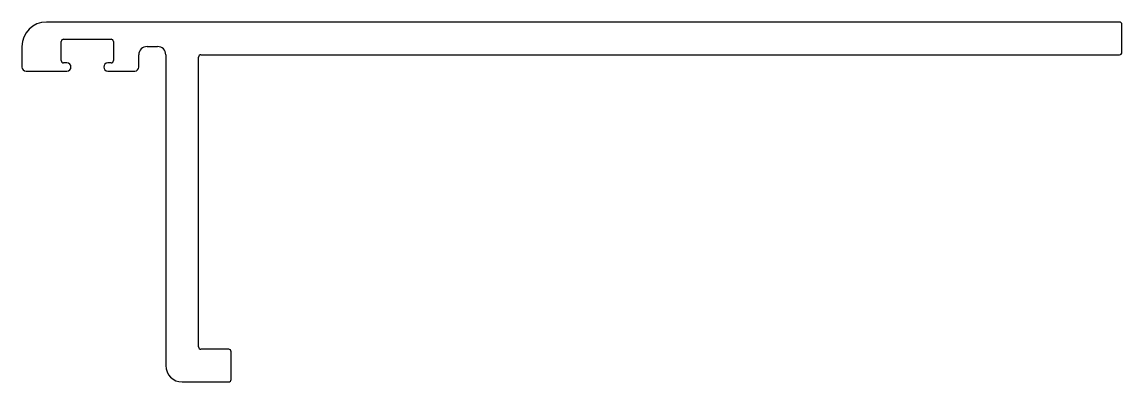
# Model space of a CAD drawing. Extents: x 476 to 610, y 604 to 648.
import ezdxf

# ---------------------------------------------------------------- set-up
doc = ezdxf.new("R2010")
doc.units = 0
doc.layers.get('0').update_dxf_attribs({"linetype": 'CONTINUOUS'})

msp = doc.modelspace()

# ---------------------------------------------------------------- linework, layer by layer
for p, q in [((609.92, 647.68), (478.62, 647.68)), ((610.22, 643.98), (610.22, 647.38)), ((480.42, 642.98), (480.42, 645.28)), ((480.72, 645.58), (486.52, 645.58)), ((486.82, 645.28), (486.82, 642.98)), ((475.62, 644.68), (475.62, 642.18)), ((489.92, 642.18), (489.92, 643.68)), ((490.92, 644.68), (492.22, 644.68)), ((493.22, 643.68), (493.22, 605.68)), ((497.52, 643.68), (609.92, 643.68)), ((481.12, 642.68), (480.72, 642.68)), ((486.52, 642.68), (486.12, 642.68)), ((497.22, 607.98), (497.22, 643.38)), ((476.12, 641.68), (481.12, 641.68)), ((486.12, 641.68), (489.42, 641.68)), ((500.92, 607.68), (497.52, 607.68)), ((501.22, 603.98), (501.22, 607.38)), ((495.22, 603.68), (500.92, 603.68))]:
    msp.add_line(p, q)
for centre, radius, start, end in [((478.62, 644.68), 3, 90, 180), ((609.92, 647.38), 0.3, 360, 90.0093), ((480.72, 645.28), 0.3, 89.9907, 180), ((486.52, 645.28), 0.3, 360, 90.0093), ((490.92, 643.68), 1, 90, 180), ((492.22, 643.68), 1, 0, 90), ((497.52, 643.38), 0.3, 89.9907, 180), ((609.92, 643.98), 0.3, 269.9907, 359.9977), ((476.12, 642.18), 0.5, 180, 270), ((480.72, 642.98), 0.3, 180.0023, 270.0093), ((481.12, 642.18), 0.5, 270, 90), ((486.12, 642.18), 0.5, 90, 270), ((486.52, 642.98), 0.3, 269.9907, 359.9977), ((489.42, 642.18), 0.5, 270, 0), ((497.52, 607.98), 0.3, 180.0023, 270.0093), ((500.92, 607.38), 0.3, 360, 90.0093), ((495.22, 605.68), 2, 180, 270), ((500.92, 603.98), 0.3, 269.9907, 359.9977)]:
    msp.add_arc(centre, radius, start, end)

doc.saveas('drawing.dxf')
